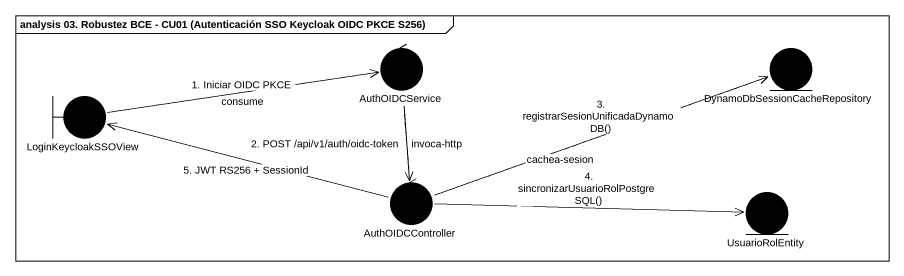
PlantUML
@startuml
mainframe analysis 03. Robustez BCE - CU01 (Autenticación SSO Keycloak OIDC PKCE S256)
control AuthOIDCService #000000
entity "DynamoDbSessionCacheRepository" as DynamoDbSessionCacheReposito #000000
boundary LoginKeycloakSSOView #000000
control AuthOIDCController #000000
entity UsuarioRolEntity #000000
AuthOIDCService ..> AuthOIDCController : invoca-http
AuthOIDCService --> AuthOIDCController : 2. POST /api/v1/auth/oidc-token
LoginKeycloakSSOView .right.> AuthOIDCService : consume
LoginKeycloakSSOView -right-> AuthOIDCService : 1. Iniciar OIDC PKCE
AuthOIDCController .right.> DynamoDbSessionCacheReposito : cachea-sesion
AuthOIDCController -right-> DynamoDbSessionCacheReposito : 3. registrarSesionUnificadaDynamoDB()
AuthOIDCController -left-> LoginKeycloakSSOView : 5. JWT RS256 + SessionId
AuthOIDCController -right-> UsuarioRolEntity : 4. sincronizarUsuarioRolPostgreSQL()
@enduml
